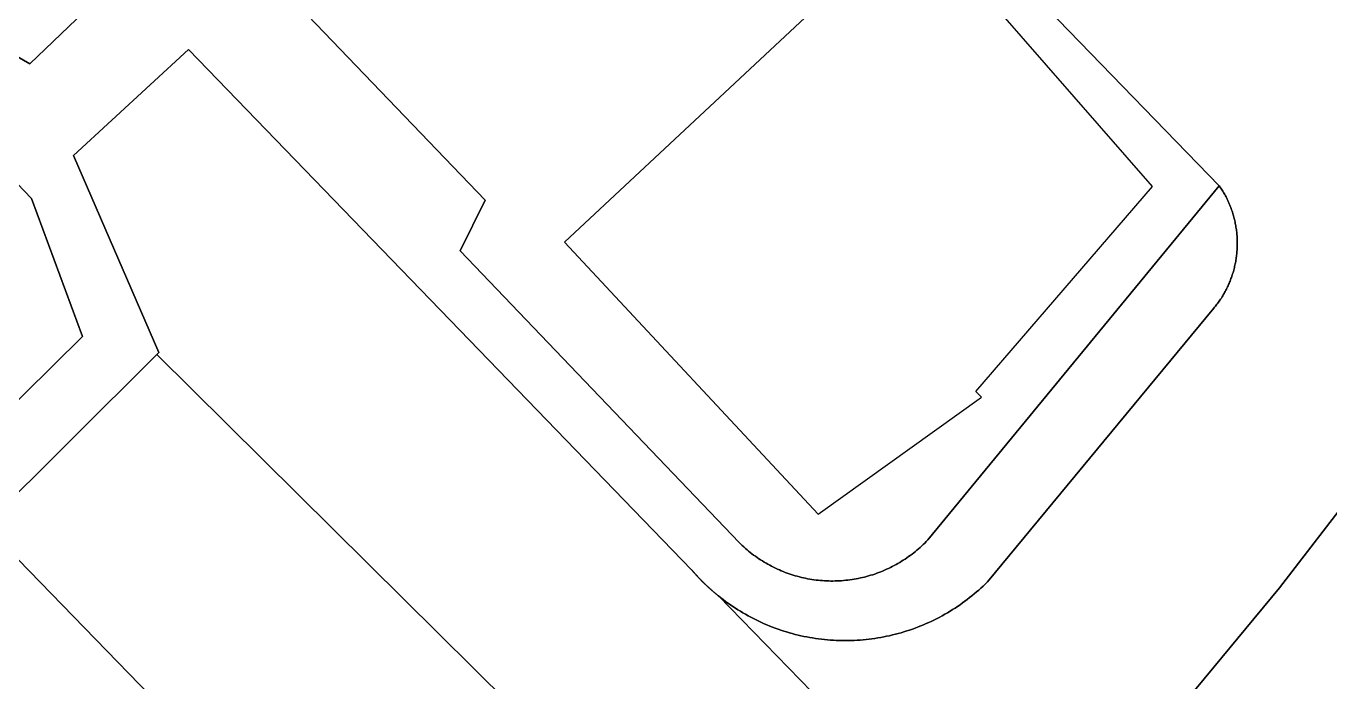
# Model space of a CAD drawing. Header units: metres. Extents: x -127 to 442, y -186 to 462.
# Drawn here: x 178.75 to 213.94, y 59.54 to 77.23 of the extents above; entities that cross this region are included whole.
import ezdxf

# ---------------------------------------------------------------- set-up
doc = ezdxf.new("R2010")
doc.units = ezdxf.units.M

msp = doc.modelspace()

# ---------------------------------------------------------------- linework, layer by layer
at = {"layer": 'building_2', "color": 1}
msp.add_lwpolyline([(204.383, 67.375), (209.156, 72.906), (202.75, 80.25), (193.289, 71.406), (200.133, 64.062), (204.539, 67.219), (204.383, 67.375)], close=True, dxfattribs=at)
at = {"layer": 'road_0', "color": 8}
for points in [[(177.644, 63.764), (182.285, 68.375), (182.34, 68.43), (180.03, 73.74), (183.14, 76.6), (196.72, 62.56), (196.72, 62.56), (196.727, 62.552), (196.733, 62.545), (196.74, 62.537), (196.746, 62.529), (196.753, 62.521), (196.76, 62.514), (196.767, 62.506), (196.773, 62.499), (196.78, 62.491), (196.787, 62.483), (196.793, 62.476), (196.8, 62.468), (196.807, 62.461), (196.814, 62.453), (196.821, 62.445), (196.827, 62.438), (196.834, 62.43), (196.841, 62.423), (196.848, 62.415), (196.855, 62.408), (196.862, 62.4), (196.869, 62.393), (196.876, 62.385), (196.882, 62.378), (196.889, 62.371), (196.896, 62.363), (196.903, 62.356), (196.91, 62.348), (196.917, 62.341), (196.924, 62.334), (196.931, 62.326), (196.938, 62.319), (196.946, 62.312), (196.953, 62.304), (196.96, 62.297), (196.967, 62.29), (196.974, 62.283), (196.981, 62.275), (196.988, 62.268), (196.995, 62.261), (197.002, 62.254), (197.01, 62.246), (197.017, 62.239), (197.024, 62.232), (197.031, 62.225), (197.039, 62.218), (197.046, 62.211), (197.053, 62.204), (197.06, 62.197), (197.068, 62.189), (197.075, 62.182), (197.082, 62.175), (197.09, 62.168), (197.097, 62.161), (197.104, 62.154), (197.112, 62.147), (197.119, 62.14), (197.126, 62.133), (197.134, 62.126), (197.141, 62.119), (197.149, 62.112), (197.156, 62.106), (197.164, 62.099), (197.171, 62.092), (197.179, 62.085), (197.186, 62.078), (197.194, 62.071), (197.201, 62.064), (197.209, 62.058), (197.216, 62.051), (197.224, 62.044), (197.231, 62.037), (197.239, 62.03), (197.247, 62.024), (197.254, 62.017), (197.262, 62.01), (197.27, 62.004), (197.277, 61.997), (197.285, 61.99), (197.293, 61.984), (197.3, 61.977), (197.308, 61.97), (197.316, 61.964), (197.323, 61.957), (197.331, 61.951), (197.339, 61.944), (197.347, 61.937), (197.355, 61.931), (197.362, 61.924), (197.37, 61.918), (197.378, 61.911), (197.386, 61.905), (197.394, 61.898), (197.402, 61.892), (197.409, 61.886), (197.417, 61.879), (197.425, 61.873), (197.433, 61.866), (197.441, 61.86), (197.441, 61.86), (197.504, 61.81), (197.568, 61.761), (197.632, 61.713), (197.697, 61.666), (197.763, 61.62), (197.829, 61.574), (197.897, 61.53), (197.964, 61.487), (198.033, 61.445), (198.102, 61.404), (198.171, 61.364), (198.242, 61.324), (198.312, 61.286), (198.384, 61.249), (198.456, 61.213), (198.528, 61.178), (198.601, 61.145), (198.674, 61.112), (198.748, 61.08), (198.823, 61.049), (198.897, 61.02), (198.973, 60.992), (199.048, 60.964), (199.124, 60.938), (199.201, 60.913), (199.277, 60.889), (199.354, 60.867), (199.432, 60.845), (199.51, 60.824), (199.588, 60.805), (199.666, 60.787), (199.744, 60.77), (199.823, 60.754), (199.902, 60.739), (199.982, 60.726), (200.061, 60.713), (200.141, 60.702), (200.22, 60.692), (200.3, 60.683), (200.38, 60.676), (200.46, 60.669), (200.541, 60.664), (200.621, 60.66), (200.701, 60.657), (200.782, 60.655), (200.862, 60.655), (200.942, 60.655), (201.023, 60.657), (201.103, 60.66), (201.183, 60.665), (201.263, 60.67), (201.344, 60.676), (201.424, 60.684), (201.503, 60.693), (201.583, 60.703), (201.663, 60.715), (201.742, 60.727), (201.821, 60.741), (201.9, 60.755), (201.979, 60.771), (202.058, 60.788), (202.136, 60.807), (202.214, 60.826), (202.292, 60.847), (202.369, 60.868), (202.446, 60.891), (202.523, 60.915), (202.599, 60.94), (202.675, 60.967), (202.751, 60.994), (202.826, 61.023), (202.901, 61.052), (202.975, 61.083), (203.049, 61.115), (203.122, 61.147), (203.195, 61.181), (203.267, 61.216), (203.339, 61.253), (203.411, 61.29), (203.481, 61.328), (203.551, 61.367), (203.621, 61.407), (203.69, 61.449), (203.758, 61.491), (203.826, 61.534), (203.893, 61.578), (203.96, 61.624), (204.025, 61.67), (204.09, 61.717), (204.155, 61.765), (204.218, 61.814), (204.281, 61.864), (204.343, 61.915), (204.405, 61.967), (204.465, 62.02), (204.525, 62.074), (204.584, 62.128), (204.643, 62.184), (204.7, 62.24), (204.7, 62.24), (210.81, 69.62), (210.81, 69.62), (210.832, 69.647), (210.853, 69.674), (210.874, 69.701), (210.895, 69.728), (210.916, 69.756), (210.936, 69.784), (210.956, 69.812), (210.975, 69.84), (210.994, 69.869), (211.013, 69.898), (211.031, 69.927), (211.049, 69.957), (211.066, 69.986), (211.084, 70.016), (211.1, 70.046), (211.117, 70.076), (211.133, 70.107), (211.149, 70.138), (211.164, 70.168), (211.179, 70.199), (211.193, 70.231), (211.208, 70.262), (211.221, 70.294), (211.235, 70.325), (211.248, 70.357), (211.26, 70.389), (211.272, 70.422), (211.284, 70.454), (211.295, 70.486), (211.306, 70.519), (211.317, 70.552), (211.327, 70.585), (211.336, 70.618), (211.346, 70.651), (211.355, 70.684), (211.363, 70.718), (211.371, 70.751), (211.379, 70.785), (211.386, 70.818), (211.392, 70.852), (211.399, 70.886), (211.405, 70.92), (211.41, 70.954), (211.415, 70.988), (211.42, 71.022), (211.424, 71.056), (211.428, 71.091), (211.431, 71.125), (211.434, 71.159), (211.436, 71.193), (211.438, 71.228), (211.44, 71.262), (211.441, 71.297), (211.442, 71.331), (211.442, 71.365), (211.442, 71.4), (211.442, 71.434), (211.441, 71.469), (211.439, 71.503), (211.437, 71.538), (211.435, 71.572), (211.432, 71.606), (211.429, 71.641), (211.426, 71.675), (211.422, 71.709), (211.417, 71.743), (211.412, 71.777), (211.407, 71.811), (211.401, 71.845), (211.395, 71.879), (211.389, 71.913), (211.382, 71.947), (211.374, 71.98), (211.367, 72.014), (211.358, 72.047), (211.35, 72.081), (211.341, 72.114), (211.331, 72.147), (211.321, 72.18), (211.311, 72.213), (211.3, 72.245), (211.289, 72.278), (211.277, 72.31), (211.266, 72.343), (211.253, 72.375), (211.24, 72.407), (211.227, 72.439), (211.214, 72.47), (211.2, 72.502), (211.185, 72.533), (211.171, 72.564), (211.156, 72.595), (211.14, 72.626), (211.124, 72.656), (211.108, 72.687), (211.091, 72.717), (211.074, 72.747), (211.057, 72.777), (211.039, 72.806), (211.039, 72.806), (210.957, 72.922), (203.09, 63.37), (203.09, 63.37), (203.05, 63.329), (203.01, 63.288), (202.969, 63.248), (202.927, 63.209), (202.884, 63.171), (202.842, 63.133), (202.798, 63.095), (202.754, 63.059), (202.709, 63.023), (202.664, 62.988), (202.618, 62.954), (202.571, 62.92), (202.524, 62.888), (202.477, 62.856), (202.429, 62.824), (202.38, 62.794), (202.331, 62.764), (202.282, 62.735), (202.232, 62.707), (202.182, 62.68), (202.131, 62.653), (202.08, 62.628), (202.028, 62.603), (201.976, 62.579), (201.923, 62.556), (201.871, 62.533), (201.818, 62.512), (201.764, 62.491), (201.71, 62.471), (201.656, 62.452), (201.602, 62.434), (201.547, 62.417), (201.492, 62.401), (201.437, 62.386), (201.382, 62.371), (201.326, 62.358), (201.27, 62.345), (201.214, 62.333), (201.158, 62.322), (201.101, 62.312), (201.045, 62.303), (200.988, 62.295), (200.931, 62.288), (200.874, 62.282), (200.817, 62.276), (200.76, 62.272), (200.703, 62.268), (200.646, 62.266), (200.588, 62.264), (200.531, 62.263), (200.474, 62.263), (200.417, 62.264), (200.359, 62.266), (200.302, 62.269), (200.245, 62.273), (200.188, 62.278), (200.131, 62.283), (200.074, 62.29), (200.017, 62.298), (199.96, 62.306), (199.904, 62.315), (199.847, 62.325), (199.791, 62.337), (199.735, 62.349), (199.679, 62.362), (199.624, 62.375), (199.568, 62.39), (199.513, 62.406), (199.458, 62.422), (199.404, 62.44), (199.35, 62.458), (199.296, 62.477), (199.242, 62.497), (199.188, 62.518), (199.135, 62.54), (199.083, 62.562), (199.031, 62.586), (198.979, 62.61), (198.927, 62.635), (198.876, 62.661), (198.825, 62.688), (198.775, 62.715), (198.725, 62.743), (198.676, 62.773), (198.627, 62.803), (198.579, 62.833), (198.531, 62.865), (198.484, 62.897), (198.437, 62.93), (198.39, 62.964), (198.345, 62.998), (198.3, 63.034), (198.255, 63.07), (198.211, 63.106), (198.167, 63.144), (198.125, 63.182), (198.082, 63.22), (198.041, 63.26), (198, 63.3), (198, 63.3), (190.468, 71.168), (191.141, 72.537), (182.01, 82.055)], [(180.955, 78.23), (178.855, 76.215), (176.208, 77.745)], [(206.323, 77.704), (210.957, 72.922), (211.039, 72.806), (211.039, 72.806), (211.057, 72.777), (211.074, 72.747), (211.091, 72.717), (211.108, 72.687), (211.124, 72.656), (211.14, 72.626), (211.156, 72.595), (211.171, 72.564), (211.185, 72.533), (211.2, 72.502), (211.214, 72.47), (211.227, 72.439), (211.24, 72.407), (211.253, 72.375), (211.266, 72.343), (211.277, 72.31), (211.289, 72.278), (211.3, 72.245), (211.311, 72.213), (211.321, 72.18), (211.331, 72.147), (211.341, 72.114), (211.35, 72.081), (211.358, 72.047), (211.367, 72.014), (211.374, 71.98), (211.382, 71.947), (211.389, 71.913), (211.395, 71.879), (211.401, 71.845), (211.407, 71.811), (211.412, 71.777), (211.417, 71.743), (211.422, 71.709), (211.426, 71.675), (211.429, 71.641), (211.432, 71.606), (211.435, 71.572), (211.437, 71.538), (211.439, 71.503), (211.441, 71.469), (211.442, 71.434), (211.442, 71.4), (211.442, 71.365), (211.442, 71.331), (211.441, 71.297), (211.44, 71.262), (211.438, 71.228), (211.436, 71.193), (211.434, 71.159), (211.431, 71.125), (211.428, 71.091), (211.424, 71.056), (211.42, 71.022), (211.415, 70.988), (211.41, 70.954), (211.405, 70.92), (211.399, 70.886), (211.392, 70.852), (211.386, 70.818), (211.379, 70.785), (211.371, 70.751), (211.363, 70.718), (211.355, 70.684), (211.346, 70.651), (211.336, 70.618), (211.327, 70.585), (211.317, 70.552), (211.306, 70.519), (211.295, 70.486), (211.284, 70.454), (211.272, 70.422), (211.26, 70.389), (211.248, 70.357), (211.235, 70.325), (211.221, 70.294), (211.208, 70.262), (211.193, 70.231), (211.179, 70.199), (211.164, 70.168), (211.149, 70.138), (211.133, 70.107), (211.117, 70.076), (211.1, 70.046), (211.084, 70.016), (211.066, 69.986), (211.049, 69.957), (211.031, 69.927), (211.013, 69.898), (210.994, 69.869), (210.975, 69.84), (210.956, 69.812), (210.936, 69.784), (210.916, 69.756), (210.895, 69.728), (210.874, 69.701), (210.853, 69.674), (210.832, 69.647), (210.81, 69.62), (210.81, 69.62), (204.7, 62.24), (204.7, 62.24), (204.643, 62.184), (204.584, 62.128), (204.525, 62.074), (204.465, 62.02), (204.405, 61.967), (204.343, 61.915), (204.281, 61.864), (204.218, 61.814), (204.155, 61.765), (204.09, 61.717), (204.025, 61.67), (203.96, 61.624), (203.893, 61.578), (203.826, 61.534), (203.758, 61.491), (203.69, 61.449), (203.621, 61.407), (203.551, 61.367), (203.481, 61.328), (203.411, 61.29), (203.339, 61.253), (203.267, 61.216), (203.195, 61.181), (203.122, 61.147), (203.049, 61.115), (202.975, 61.083), (202.901, 61.052), (202.826, 61.023), (202.751, 60.994), (202.675, 60.967), (202.599, 60.94), (202.523, 60.915), (202.446, 60.891), (202.369, 60.868), (202.292, 60.847), (202.214, 60.826), (202.136, 60.807), (202.058, 60.788), (201.979, 60.771), (201.9, 60.755), (201.821, 60.741), (201.742, 60.727), (201.663, 60.715), (201.583, 60.703), (201.503, 60.693), (201.424, 60.684), (201.344, 60.676), (201.263, 60.67), (201.183, 60.665), (201.103, 60.66), (201.023, 60.657), (200.942, 60.655), (200.862, 60.655), (200.782, 60.655), (200.701, 60.657), (200.621, 60.66), (200.541, 60.664), (200.46, 60.669), (200.38, 60.676), (200.3, 60.683), (200.22, 60.692), (200.141, 60.702), (200.061, 60.713), (199.982, 60.726), (199.902, 60.739), (199.823, 60.754), (199.744, 60.77), (199.666, 60.787), (199.588, 60.805), (199.51, 60.824), (199.432, 60.845), (199.354, 60.867), (199.277, 60.889), (199.201, 60.913), (199.124, 60.938), (199.048, 60.964), (198.973, 60.992), (198.897, 61.02), (198.823, 61.049), (198.748, 61.08), (198.674, 61.112), (198.601, 61.145), (198.528, 61.178), (198.456, 61.213), (198.384, 61.249), (198.312, 61.286), (198.242, 61.324), (198.171, 61.364), (198.102, 61.404), (198.033, 61.445), (197.964, 61.487), (197.897, 61.53), (197.829, 61.574), (197.763, 61.62), (197.697, 61.666), (197.632, 61.713), (197.568, 61.761), (197.504, 61.81), (197.441, 61.86), (197.441, 61.86), (205.629, 53.442)], [(175.032, 76.617), (178.9, 72.579), (180.28, 68.86), (173.937, 62.599)], [(205.629, 53.442), (197.441, 61.86), (197.441, 61.86), (197.433, 61.866), (197.425, 61.873), (197.417, 61.879), (197.409, 61.886), (197.402, 61.892), (197.394, 61.898), (197.386, 61.905), (197.378, 61.911), (197.37, 61.918), (197.362, 61.924), (197.355, 61.931), (197.347, 61.937), (197.339, 61.944), (197.331, 61.951), (197.323, 61.957), (197.316, 61.964), (197.308, 61.97), (197.3, 61.977), (197.293, 61.984), (197.285, 61.99), (197.277, 61.997), (197.27, 62.004), (197.262, 62.01), (197.254, 62.017), (197.247, 62.024), (197.239, 62.03), (197.231, 62.037), (197.224, 62.044), (197.216, 62.051), (197.209, 62.058), (197.201, 62.064), (197.194, 62.071), (197.186, 62.078), (197.179, 62.085), (197.171, 62.092), (197.164, 62.099), (197.156, 62.106), (197.149, 62.112), (197.141, 62.119), (197.134, 62.126), (197.126, 62.133), (197.119, 62.14), (197.112, 62.147), (197.104, 62.154), (197.097, 62.161), (197.09, 62.168), (197.082, 62.175), (197.075, 62.182), (197.068, 62.189), (197.06, 62.197), (197.053, 62.204), (197.046, 62.211), (197.039, 62.218), (197.031, 62.225), (197.024, 62.232), (197.017, 62.239), (197.01, 62.246), (197.002, 62.254), (196.995, 62.261), (196.988, 62.268), (196.981, 62.275), (196.974, 62.283), (196.967, 62.29), (196.96, 62.297), (196.953, 62.304), (196.946, 62.312), (196.938, 62.319), (196.931, 62.326), (196.924, 62.334), (196.917, 62.341), (196.91, 62.348), (196.903, 62.356), (196.896, 62.363), (196.889, 62.371), (196.882, 62.378), (196.876, 62.385), (196.869, 62.393), (196.862, 62.4), (196.855, 62.408), (196.848, 62.415), (196.841, 62.423), (196.834, 62.43), (196.827, 62.438), (196.821, 62.445), (196.814, 62.453), (196.807, 62.461), (196.8, 62.468), (196.793, 62.476), (196.787, 62.483), (196.78, 62.491), (196.773, 62.499), (196.767, 62.506), (196.76, 62.514), (196.753, 62.521), (196.746, 62.529), (196.74, 62.537), (196.733, 62.545), (196.727, 62.552), (196.72, 62.56), (196.72, 62.56), (183.14, 76.6), (180.03, 73.74), (182.34, 68.43), (182.285, 68.375), (192.74, 58.02)], [(192.74, 58.02), (182.285, 68.375), (182.285, 68.375), (177.644, 63.764), (186.883, 54.253)], [(210.118, 59.102), (212.578, 62.077), (216.63, 67.33)]]:
    msp.add_lwpolyline(points, dxfattribs=at)
msp.add_lwpolyline([(177.644, 63.764), (172.95, 59.1), (181.99, 49.5), (186.883, 54.253), (177.644, 63.764)], close=True, dxfattribs=at)
at = {"layer": 'terrain_0', "color": 8}
for points in [[(182.01, 82.055), (191.141, 72.537), (190.468, 71.168), (198, 63.3), (198, 63.3), (198.041, 63.26), (198.082, 63.22), (198.125, 63.182), (198.167, 63.144), (198.211, 63.106), (198.255, 63.07), (198.3, 63.034), (198.345, 62.998), (198.39, 62.964), (198.437, 62.93), (198.484, 62.897), (198.531, 62.865), (198.579, 62.833), (198.627, 62.803), (198.676, 62.773), (198.725, 62.743), (198.775, 62.715), (198.825, 62.688), (198.876, 62.661), (198.927, 62.635), (198.979, 62.61), (199.031, 62.586), (199.083, 62.562), (199.135, 62.54), (199.188, 62.518), (199.242, 62.497), (199.296, 62.477), (199.35, 62.458), (199.404, 62.44), (199.458, 62.422), (199.513, 62.406), (199.568, 62.39), (199.624, 62.375), (199.679, 62.362), (199.735, 62.349), (199.791, 62.337), (199.847, 62.325), (199.904, 62.315), (199.96, 62.306), (200.017, 62.298), (200.074, 62.29), (200.131, 62.283), (200.188, 62.278), (200.245, 62.273), (200.302, 62.269), (200.359, 62.266), (200.417, 62.264), (200.474, 62.263), (200.531, 62.263), (200.588, 62.264), (200.646, 62.266), (200.703, 62.268), (200.76, 62.272), (200.817, 62.276), (200.874, 62.282), (200.931, 62.288), (200.988, 62.295), (201.045, 62.303), (201.101, 62.312), (201.158, 62.322), (201.214, 62.333), (201.27, 62.345), (201.326, 62.358), (201.382, 62.371), (201.437, 62.386), (201.492, 62.401), (201.547, 62.417), (201.602, 62.434), (201.656, 62.452), (201.71, 62.471), (201.764, 62.491), (201.818, 62.512), (201.871, 62.533), (201.923, 62.556), (201.976, 62.579), (202.028, 62.603), (202.08, 62.628), (202.131, 62.653), (202.182, 62.68), (202.232, 62.707), (202.282, 62.735), (202.331, 62.764), (202.38, 62.794), (202.429, 62.824), (202.477, 62.856), (202.524, 62.888), (202.571, 62.92), (202.618, 62.954), (202.664, 62.988), (202.709, 63.023), (202.754, 63.059), (202.798, 63.095), (202.842, 63.133), (202.884, 63.171), (202.927, 63.209), (202.969, 63.248), (203.01, 63.288), (203.05, 63.329), (203.09, 63.37), (203.09, 63.37), (210.957, 72.922), (206.323, 77.704)], [(176.208, 77.745), (178.855, 76.215), (180.955, 78.23)], [(173.937, 62.599), (180.28, 68.86), (178.9, 72.579), (175.032, 76.617)]]:
    msp.add_lwpolyline(points, dxfattribs=at)
at = {"layer": 'terrain_5', "color": 3}
msp.add_lwpolyline([(216.63, 67.33), (212.578, 62.077), (210.118, 59.102)], dxfattribs=at)

doc.saveas('drawing.dxf')
